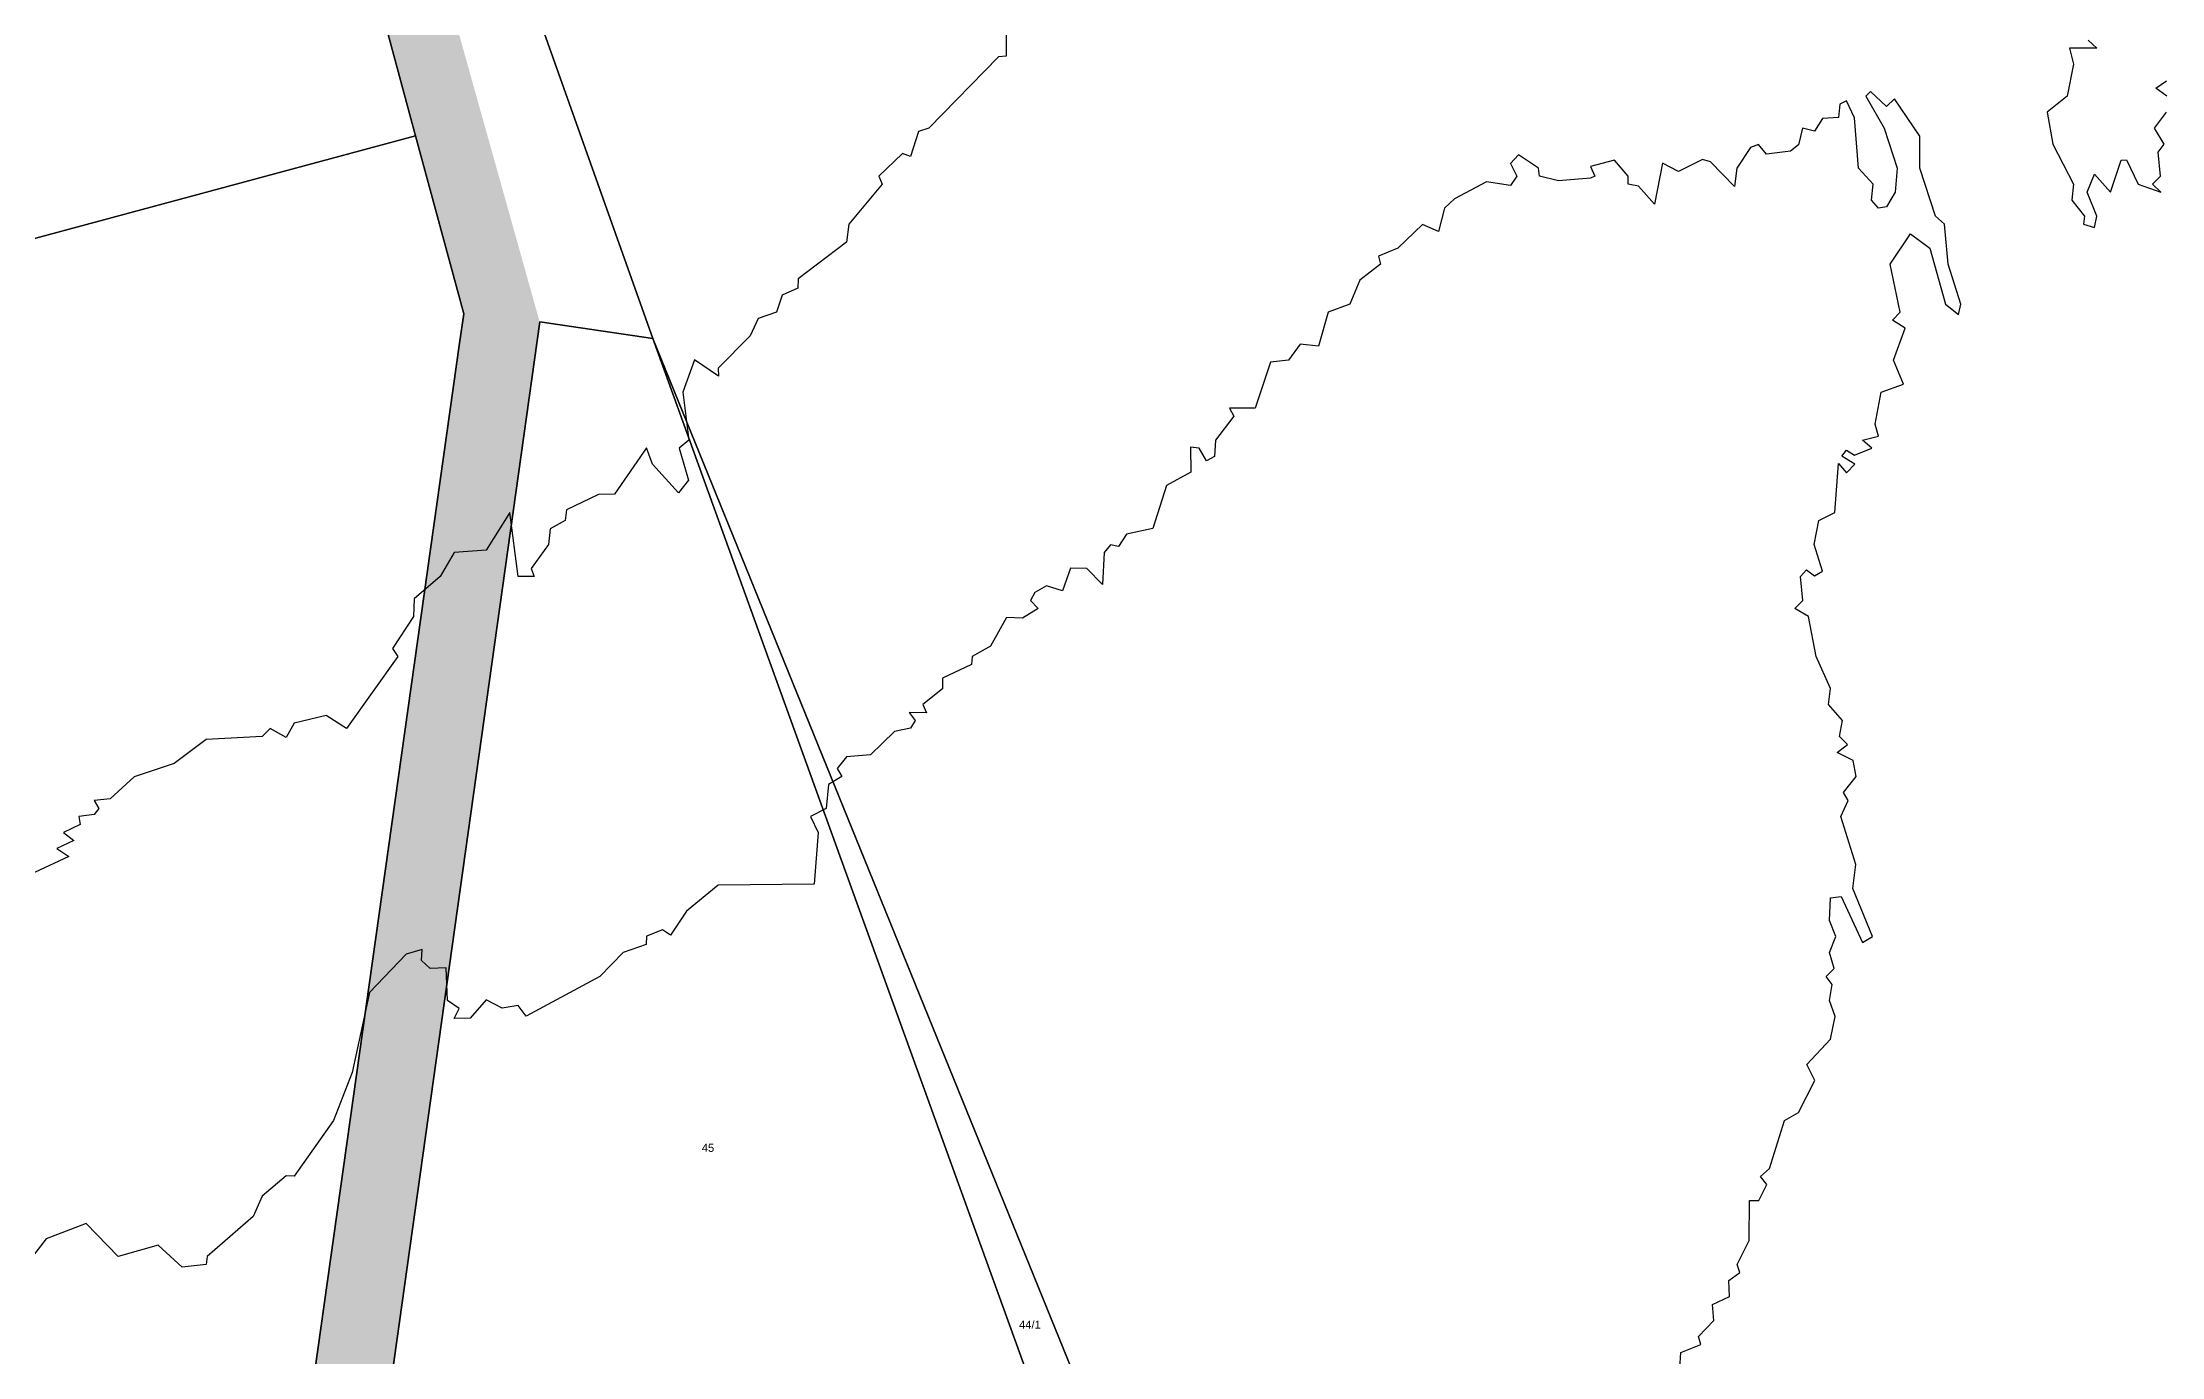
# Model space of a CAD drawing. Header units: millimetres. Extents: x 238 to 3518, y -74 to 2735.
# Drawn here: x 2364.9 to 2629.8, y 1753.7 to 1917.9 of the extents above; entities that cross this region are included whole.
import ezdxf
from ezdxf.enums import TextEntityAlignment as Align

# ---------------------------------------------------------------- set-up
doc = ezdxf.new("R2010")
doc.units = ezdxf.units.MM
for name, color, linetype in [('LP_Flurstueck_bez', 7, 'Continuous'), ('LP_Flurstuecke', 8, 'Continuous'), ('LP_Topographie_Hoehenlinien', 8, 'Continuous'), ('LP_Verkehr_Wege_Plaetze', 252, 'Continuous')]:
    doc.layers.add(name, color=color, linetype=linetype)
doc.styles.get("Standard").update_dxf_attribs({"font": 'arial.ttf'})

msp = doc.modelspace()

# ---------------------------------------------------------------- hatches: boundary and pattern name
at = {"layer": 'LP_Verkehr_Wege_Plaetze'}
msp.add_hatch(color=252, dxfattribs=at).paths.add_polyline_path([(2250.24, 2498.47), (2251.64, 2493.46), (2254.01, 2484.96), (2258.13, 2475.53), (2291.56, 2351.51), (2319.62, 2247.43), (2326.24, 2222.85), (2328.96, 2212.76), (2347.78, 2142.93), (2351.67, 2128.51), (2358.58, 2102.9), (2368.22, 2067.13), (2411.59, 1906.27), (2417.6, 1884.01), (2417.08, 1880.36), (2398.15, 1745.99), (2395.02, 1723.72), (2391.62, 1715.96), (2385.75, 1714.2), (2382.13, 1711), (2406.27, 1706.75), (2403.16, 1712.2), (2406.63, 1736.95), (2413.49, 1785.96), (2427.09, 1883), (2376.92, 2062.04), (2375.98, 2077.05), (2330.39, 2246.04), (2263.37, 2494.46), (2262.16, 2498.94), (2256.16, 2498.7)])

# ---------------------------------------------------------------- linework, layer by layer
at = {"layer": 'LP_Flurstuecke', "color": 8}
for points in [[(2358.58, 2102.9), (2368.22, 2067.13), (2411.59, 1906.27), (2417.6, 1884.01), (2417.08, 1880.36), (2398.15, 1745.99), (2395.02, 1723.72), (2391.62, 1715.96), (2385.75, 1714.2), (2382.13, 1711), (2406.27, 1706.75), (2403.16, 1712.2), (2406.63, 1736.95), (2413.49, 1785.96), (2427.09, 1883), (2441.21, 1880.95), (2426.1, 1923.52), (2376.92, 2062.04), (2375.98, 2077.05), (2330.39, 2246.04)], [(2311.87, 1722.46), (2382.13, 1711), (2385.75, 1714.2), (2391.62, 1715.96), (2395.02, 1723.72), (2398.15, 1745.99), (2417.08, 1880.36), (2417.6, 1884.01), (2411.59, 1906.27), (2247.1, 1861.93)]]:
    msp.add_lwpolyline(points, dxfattribs=at)
for points in [[(2376.92, 2062.04), (2426.1, 1923.52), (2441.21, 1880.95), (2516.93, 1694.7), (2610.3, 1685.27), (2624.91, 1687.47), (2653.69, 1697.51), (2679.61, 1698.47), (2705.09, 1694.79), (2727.56, 1695.01), (2805.6, 1703.7), (2931.73, 1720.32), (2935.4, 1725.24), (2929.46, 1741.13), (2826.39, 2026.24), (2809.7, 2072.4), (2773.58, 2172.31), (2760.8, 2169.1), (2753.44, 2171.7), (2746.47, 2169.82), (2649.25, 2143.56), (2448.33, 2089.3), (2384.14, 2071.96), (2378.24, 2068.06)], [(1961.34, 1995.81), (1974.42, 1962.79), (1987.35, 1934.46), (1998.71, 1912.77), (2010.3, 1892.48), (2026.09, 1868.46), (2037.92, 1853.05), (2054.08, 1835.05), (2070.14, 1819.81), (2075.2, 1815.6), (2247.1, 1861.93), (2411.59, 1906.27), (2368.22, 2067.13), (2358.58, 2102.9)], [(2403.16, 1712.2), (2406.27, 1706.75), (2453.89, 1700.05), (2454.03, 1701.09), (2508.26, 1695.58), (2495.34, 1731.29), (2491.64, 1741.54), (2464.77, 1815.82), (2441.21, 1880.95), (2427.09, 1883), (2413.49, 1785.96), (2406.63, 1736.95)], [(2441.21, 1880.95), (2464.77, 1815.82), (2491.64, 1741.54), (2495.34, 1731.29), (2508.26, 1695.58), (2516.93, 1694.7)]]:
    msp.add_lwpolyline(points, close=True, dxfattribs=at)
at = {"layer": 'LP_Topographie_Hoehenlinien', "color": 8}
for points in [[(2485.38, 1919.21), (2485.37, 1916.21), (2484.41, 1916.14), (2475.73, 1907.21), (2474.41, 1906.82), (2473.41, 1903.7), (2472.41, 1904.04), (2469.49, 1901.21), (2469.89, 1900.21), (2465.74, 1895.21), (2465.41, 1892.97), (2459.41, 1888.38), (2459.35, 1887.21), (2457.41, 1886.36), (2456.7, 1884.21), (2454.41, 1883.44), (2453.41, 1881.26), (2449.41, 1877.21), (2449.45, 1876.21), (2446.42, 1878.26), (2444.99, 1874.21), (2445.71, 1868.21), (2444.52, 1867.21), (2445.69, 1863.21), (2444.42, 1861.66), (2441.17, 1865.21), (2440.42, 1867.28), (2436.42, 1861.48), (2434.42, 1861.45), (2430.42, 1859.54), (2430.29, 1858.21), (2428.42, 1857.14), (2428.21, 1855.21), (2426.03, 1852.21), (2426.42, 1851.21), (2424.42, 1851.21), (2423.37, 1859.21), (2420.42, 1854.48), (2416.42, 1854.2), (2414.66, 1851.21), (2411.42, 1848.39), (2411.34, 1846.21), (2408.69, 1842.21), (2409.35, 1841.21), (2402.95, 1832.21), (2400.42, 1833.83), (2396.42, 1832.88), (2395.42, 1831.09), (2393.42, 1832.19), (2392.42, 1831.18), (2385.42, 1830.82), (2381.42, 1827.84), (2376.42, 1826.16), (2373.43, 1823.39), (2371.42, 1823.21), (2371.99, 1822.21), (2371.43, 1821.46), (2369.52, 1821.21), (2369.65, 1820.21), (2367.57, 1819.21), (2368.89, 1818.21), (2366.74, 1817.21), (2368.25, 1816.21), (2359.69, 1812.21)], [(2620.59, 1918.21), (2621.67, 1917.21), (2618.26, 1917.21), (2618.76, 1915.21), (2617.96, 1911.21), (2615.48, 1909.21), (2616.18, 1905.21), (2618.78, 1900.21), (2618.54, 1898.21), (2620.13, 1896.21), (2620.01, 1895.21), (2621.39, 1894.79)], [(2630.43, 1911.21), (2629.03, 1912.21), (2630.39, 1913.14)], [(2569.45, 1750.21), (2569.67, 1754.21), (2572.21, 1755.21), (2571.9, 1756.21), (2573.8, 1758.21), (2573.63, 1760.21), (2575.77, 1761.21), (2575.67, 1763.21), (2577.06, 1764.21), (2576.75, 1765.21), (2578.25, 1768.21), (2578.26, 1773.21), (2579.45, 1773.21), (2580.42, 1775.21), (2579.65, 1776.21), (2580.75, 1777.21), (2582.66, 1783.21), (2584.38, 1784.21), (2586.44, 1788.21), (2585.42, 1790.21), (2588.4, 1793.37), (2588.97, 1796.21), (2588.25, 1798.21), (2588.62, 1800.21), (2587.87, 1801.21), (2588.86, 1802.21), (2588.25, 1804.21), (2589.05, 1806.21), (2588.26, 1808.21), (2588.4, 1811.02), (2589.71, 1811.21), (2592.39, 1805.44), (2593.64, 1806.21), (2591.19, 1812.21), (2591.54, 1815.21), (2589.7, 1821.21), (2590.59, 1823.21), (2590, 1824.21), (2591.61, 1826.21), (2591.23, 1828.21), (2589.21, 1829.21), (2590.52, 1830.21), (2589.51, 1831.21), (2589.9, 1833.21), (2588.16, 1835.21), (2588.4, 1837.18), (2586.59, 1841.21), (2585.64, 1846.21), (2583.95, 1847.21), (2584.94, 1848.21), (2584.65, 1851.21), (2585.4, 1852.01), (2586.4, 1851.27), (2587.4, 1851.87), (2586.37, 1855.21), (2586.94, 1858.21), (2588.92, 1859.21), (2589.4, 1865.32), (2590.4, 1864.15), (2591.42, 1865.21), (2589.79, 1866.21), (2590.4, 1866.96), (2591.4, 1866.36), (2593.57, 1867.21), (2592.39, 1868.21), (2594.39, 1868.74), (2593.97, 1870.21), (2594.72, 1874.21), (2597.53, 1875.21), (2596.25, 1878.21), (2597.72, 1882.21), (2596.16, 1883.21), (2597.1, 1884.21), (2595.85, 1890.21), (2598.39, 1894), (2600.8, 1892.21), (2602.77, 1885.21), (2604.39, 1883.93), (2604.69, 1885.21), (2603.08, 1890.21), (2602.64, 1895.21), (2601.53, 1896.21), (2599.54, 1902.21), (2599.57, 1906.21), (2596.39, 1910.9), (2595.39, 1909.93), (2593.39, 1911.79), (2592.82, 1911.21), (2595.11, 1907.21), (2596.74, 1902.21), (2596.46, 1899.21), (2595.39, 1897.41), (2594.39, 1897.23), (2593.52, 1898.21), (2593.73, 1900.21), (2591.88, 1902.21), (2591.4, 1908.5), (2590.4, 1910.65), (2589.58, 1910.21), (2589.4, 1908.56), (2587.4, 1908.41), (2586.4, 1906.85), (2584.88, 1907.21), (2584.4, 1905.15), (2583.4, 1904.34), (2580.4, 1903.97), (2579.4, 1905.17), (2578.4, 1904.81), (2576.69, 1902.21), (2576.4, 1899.95), (2573.4, 1903.01), (2572.4, 1903.29), (2569.4, 1901.79), (2567.4, 1902.85), (2566.4, 1897.71), (2564.4, 1899.99), (2563.1, 1900.21), (2563.12, 1901.21), (2561.4, 1903.22), (2558.4, 1902.45), (2558.93, 1901.21), (2558.4, 1900.97), (2554.4, 1900.65), (2552.03, 1901.21), (2551.89, 1902.21), (2549.4, 1903.87), (2548.4, 1902.79), (2549.2, 1901.21), (2548.4, 1900.05), (2545.4, 1900.51), (2541.4, 1898.38), (2540.15, 1897.21), (2539.4, 1894.3), (2537.4, 1895.18), (2534.31, 1892.21), (2531.9, 1891.21), (2532.16, 1890.21), (2529.57, 1888.21), (2528.33, 1885.21), (2525.61, 1884.21), (2524.4, 1879.96), (2522.14, 1880.21), (2520.67, 1878.21), (2518.41, 1877.97), (2516.48, 1872.21), (2513.28, 1872.21), (2513.85, 1871.21), (2511.56, 1868.21), (2511.41, 1866.17), (2510.41, 1865.63), (2509.51, 1867.21), (2508.41, 1867.36), (2508.45, 1864.21), (2505.41, 1862.57), (2503.7, 1857.21), (2500.41, 1856.47), (2499.41, 1854.95), (2498.41, 1855.15), (2497.64, 1854.21), (2497.41, 1850.21), (2495.47, 1852.21), (2493.41, 1852.22), (2492.41, 1849.38), (2490.41, 1850.01), (2488.97, 1849.21), (2488.43, 1848.21), (2489.38, 1847.21), (2487.41, 1846), (2485.41, 1846.07), (2483.41, 1842.48), (2481.14, 1841.21), (2481.05, 1840.21), (2477.41, 1838.5), (2477.41, 1837.14), (2474.98, 1835.21), (2475.41, 1834.15), (2473.27, 1834.21), (2474.02, 1833.21), (2473.41, 1832.22), (2471.41, 1831.81), (2468.41, 1828.89), (2465.41, 1828.66), (2464.28, 1827.21), (2464.83, 1826.21), (2463.17, 1825.21), (2462.91, 1822.21), (2460.92, 1821.21), (2461.89, 1819.21), (2461.41, 1812.76), (2449.41, 1812.6), (2445.42, 1809.37), (2443.42, 1806.36), (2442.42, 1807.05), (2440.42, 1806.24), (2440.39, 1805.21), (2437.53, 1804.21), (2434.62, 1801.21), (2425.42, 1796.26), (2424.42, 1797.59), (2422.42, 1797.25), (2420.42, 1798.29), (2418.42, 1796), (2416.42, 1795.96), (2417.03, 1797.21), (2415.56, 1798.21), (2415.42, 1802.29), (2413.42, 1802.2), (2412.32, 1803.21), (2412.42, 1804.57), (2410.42, 1804), (2405.82, 1799.21), (2403.65, 1789.21), (2401.33, 1783.21), (2396.42, 1776.24), (2395.42, 1776.3), (2392.42, 1773.77), (2391.27, 1771.21), (2385.55, 1766.21), (2385.42, 1765.19), (2382.42, 1764.89), (2379.42, 1767.63), (2374.43, 1766.22), (2370.43, 1770.35), (2365.43, 1768.42), (2363.43, 1765.82)], [(2621.39, 1894.79), (2621.66, 1896.21), (2620.46, 1899.21), (2621.39, 1901.48), (2623.39, 1899.22), (2624.71, 1903.21), (2625.39, 1903.27), (2626.85, 1900.21), (2629.69, 1899.21), (2628.63, 1900.21), (2629.62, 1901.21), (2629.36, 1904.21), (2630.07, 1905.21), (2628.9, 1907.21), (2630.37, 1909.21)]]:
    msp.add_lwpolyline(points, dxfattribs=at)

# ---------------------------------------------------------------- texts
at = {"layer": 'LP_Flurstueck_bez', "color": 7}
for s, p in [('45', (2448.12, 1779.79)), ('44/1', (2488.35, 1757.69))]:
    msp.add_text(s, height=1, dxfattribs=at).set_placement(p, align=Align.MIDDLE_CENTER)

doc.saveas('drawing.dxf')
